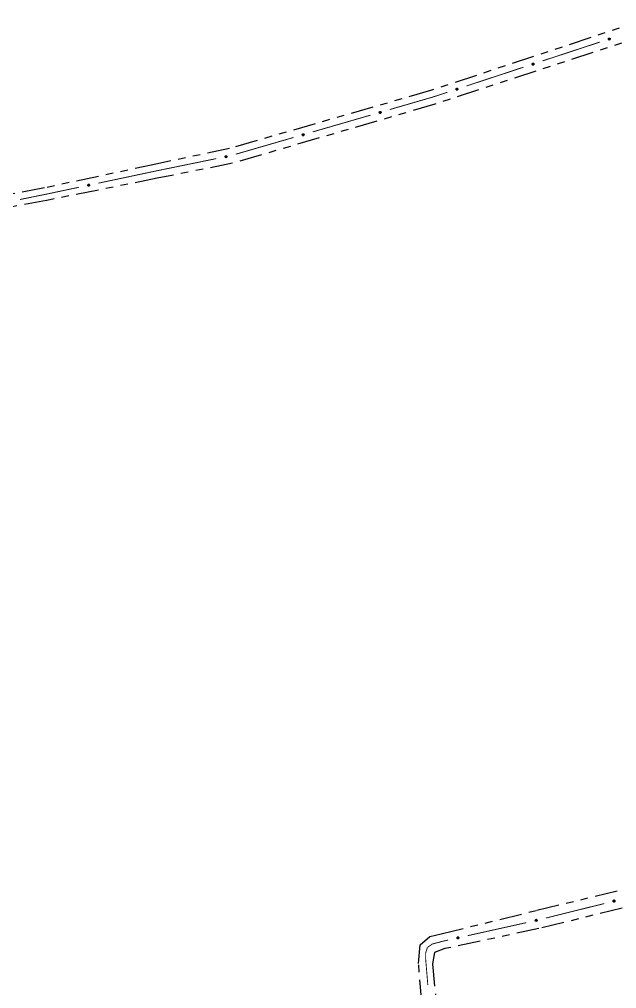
# Model space of a CAD drawing. Extents: x 209066 to 212010, y 4879784 to 4881672.
# Drawn here: x 209247.5 to 209366.6, y 4880762.4 to 4880955.9 of the extents above; entities that cross this region are included whole.
import ezdxf

# ---------------------------------------------------------------- set-up
doc = ezdxf.new("R2010")
doc.units = 0
doc.header["$LTSCALE"] = 1.5
doc.header["$MEASUREMENT"] = 0
doc.linetypes.add('TRACO_25', pattern=[8, 3, -1, 1, -1, 1, -1])
for name, color, linetype in [('SV-EIXO-ROD-ESTR', 7, 'CONTINUOUS'), ('SV-EIXO-RUA-N-PAV', 6, 'CONTINUOUS'), ('SV-EST-M-N-PAV', 20, 'CONTINUOUS'), ('SV-RUA-NAO-PAV', 7, 'CONTINUOUS')]:
    doc.layers.add(name, color=color, linetype=linetype)

msp = doc.modelspace()

# ---------------------------------------------------------------- linework, layer by layer
at = {"layer": 'SV-EIXO-ROD-ESTR'}
for points in [[(209364.987748, 4880952.006027), (209365.009152, 4880952.050004), (209365.03654, 4880952.083422), (209365.067405, 4880952.10472), (209365.099588, 4880952.116429), (209365.133861, 4880952.124699), (209365.170255, 4880952.125413), (209365.210824, 4880952.117259), (209365.255089, 4880952.096097), (209365.287479, 4880952.065791), (209365.309979, 4880952.036648), (209365.32412, 4880952.003793), (209365.331596, 4880951.970363), (209365.331088, 4880951.932535), (209365.322423, 4880951.891502), (209365.300067, 4880951.847507), (209365.272991, 4880951.814929), (209365.242596, 4880951.795112), (209365.209476, 4880951.781105), (209365.174384, 4880951.773081), (209365.138655, 4880951.772586), (209365.097358, 4880951.781385), (209365.054227, 4880951.804025), (209365.021425, 4880951.830659), (209365.001187, 4880951.860768), (209364.988131, 4880951.893686), (209364.979418, 4880951.92796), (209364.977177, 4880951.964515), (209364.987748, 4880952.006027)], [(209349.791275, 4880946.99931), (209349.812679, 4880947.043286), (209349.840067, 4880947.076705), (209349.870933, 4880947.098003), (209349.903115, 4880947.109711), (209349.937388, 4880947.117982), (209349.973783, 4880947.118696), (209350.014352, 4880947.110541), (209350.058617, 4880947.08938), (209350.091007, 4880947.059073), (209350.113506, 4880947.02993), (209350.127647, 4880946.997075), (209350.135123, 4880946.963646), (209350.134615, 4880946.925817), (209350.12595, 4880946.884785), (209350.103594, 4880946.84079), (209350.076519, 4880946.808211), (209350.046123, 4880946.788395), (209350.013003, 4880946.774387), (209349.977912, 4880946.766364), (209349.942182, 4880946.765868), (209349.900885, 4880946.774667), (209349.857754, 4880946.797308), (209349.824953, 4880946.823941), (209349.804715, 4880946.854051), (209349.791658, 4880946.886968), (209349.782946, 4880946.921243), (209349.780704, 4880946.957797), (209349.791275, 4880946.99931)], [(209334.594803, 4880941.992593), (209334.616206, 4880942.036569), (209334.643595, 4880942.069987), (209334.67446, 4880942.091285), (209334.706642, 4880942.102994), (209334.740916, 4880942.111264), (209334.77731, 4880942.111978), (209334.817879, 4880942.103824), (209334.862144, 4880942.082662), (209334.894534, 4880942.052356), (209334.917033, 4880942.023213), (209334.931175, 4880941.990358), (209334.938651, 4880941.956929), (209334.938143, 4880941.9191), (209334.929477, 4880941.878068), (209334.907121, 4880941.834072), (209334.880046, 4880941.801494), (209334.849651, 4880941.781677), (209334.816531, 4880941.76767), (209334.781439, 4880941.759646), (209334.74571, 4880941.759151), (209334.704412, 4880941.76795), (209334.661282, 4880941.790591), (209334.62848, 4880941.817224), (209334.608242, 4880941.847333), (209334.595186, 4880941.880251), (209334.586473, 4880941.914526), (209334.584232, 4880941.95108), (209334.594803, 4880941.992593)], [(209319.283419, 4880937.370207), (209319.306384, 4880937.413389), (209319.334951, 4880937.445805), (209319.36656, 4880937.465984), (209319.399141, 4880937.476533), (209319.433688, 4880937.48357), (209319.470085, 4880937.482981), (209319.510336, 4880937.473379), (209319.553815, 4880937.450646), (209319.585099, 4880937.419199), (209319.60654, 4880937.389269), (209319.619496, 4880937.355928), (209319.62577, 4880937.322253), (209319.623907, 4880937.284466), (209319.613778, 4880937.243771), (209319.589861, 4880937.200605), (209319.561637, 4880937.169017), (209319.530551, 4880937.150301), (209319.49695, 4880937.137489), (209319.461594, 4880937.130727), (209319.42587, 4880937.131511), (209319.384914, 4880937.141784), (209319.342622, 4880937.165954), (209319.310795, 4880937.193745), (209319.291648, 4880937.22456), (209319.279779, 4880937.257924), (209319.272299, 4880937.292489), (209319.271369, 4880937.3291), (209319.283419, 4880937.370207)], [(209303.917401, 4880932.910894), (209303.940366, 4880932.954075), (209303.968933, 4880932.986492), (209304.000542, 4880933.006671), (209304.033123, 4880933.017219), (209304.06767, 4880933.024257), (209304.104066, 4880933.023667), (209304.144318, 4880933.014065), (209304.187796, 4880932.991332), (209304.21908, 4880932.959885), (209304.240522, 4880932.929955), (209304.253477, 4880932.896615), (209304.259751, 4880932.862939), (209304.257889, 4880932.825153), (209304.24776, 4880932.784457), (209304.223843, 4880932.741291), (209304.195618, 4880932.709703), (209304.164533, 4880932.690988), (209304.130932, 4880932.678175), (209304.095576, 4880932.671413), (209304.059852, 4880932.672198), (209304.018896, 4880932.68247), (209303.976603, 4880932.706641), (209303.944777, 4880932.734431), (209303.92563, 4880932.765246), (209303.913761, 4880932.79861), (209303.906281, 4880932.833175), (209303.90535, 4880932.869786), (209303.917401, 4880932.910894)], [(209288.53662, 4880928.547976), (209288.562964, 4880928.589183), (209288.594032, 4880928.619211), (209288.627153, 4880928.636798), (209288.660473, 4880928.644708), (209288.695472, 4880928.64896), (209288.731705, 4880928.645462), (209288.77106, 4880928.632672), (209288.812581, 4880928.606536), (209288.841251, 4880928.572688), (209288.86023, 4880928.541139), (209288.870478, 4880928.50687), (209288.874039, 4880928.4728), (209288.869161, 4880928.435284), (209288.85581, 4880928.395528), (209288.828518, 4880928.354413), (209288.797858, 4880928.325183), (209288.765376, 4880928.309013), (209288.730858, 4880928.298928), (209288.695075, 4880928.295015), (209288.659528, 4880928.298654), (209288.619524, 4880928.312168), (209288.5793, 4880928.339643), (209288.549798, 4880928.36989), (209288.533176, 4880928.402137), (209288.524013, 4880928.436343), (209288.519321, 4880928.471396), (209288.521321, 4880928.507964), (209288.53662, 4880928.547976)], [(209261.451415, 4880922.680807), (209261.425316, 4880922.639444), (209261.394428, 4880922.609231), (209261.361412, 4880922.591447), (209261.32814, 4880922.583339), (209261.293166, 4880922.578878), (209261.256913, 4880922.58216), (209261.217483, 4880922.594715), (209261.175807, 4880922.620604), (209261.146936, 4880922.654281), (209261.127769, 4880922.685716), (209261.117317, 4880922.719924), (209261.113553, 4880922.753971), (209261.118207, 4880922.791516), (209261.131321, 4880922.83135), (209261.158368, 4880922.872628), (209261.188853, 4880922.90204), (209261.221239, 4880922.918403), (209261.255695, 4880922.928693), (209261.291455, 4880922.932819), (209261.327023, 4880922.929392), (209261.367106, 4880922.916117), (209261.407494, 4880922.888882), (209261.437176, 4880922.858811), (209261.453989, 4880922.826664), (209261.463356, 4880922.792513), (209261.468257, 4880922.757489), (209261.466475, 4880922.720909), (209261.451415, 4880922.680807)]]:
    msp.add_lwpolyline(points, close=True, dxfattribs=at)
for points in [[(209364.977177, 4880951.964515), (209365.255089, 4880952.096097)], [(209364.979418, 4880951.92796), (209365.287479, 4880952.065791)], [(209364.982834, 4880951.947583), (209365.266793, 4880952.079928)], [(209364.983824, 4880951.983826), (209365.230198, 4880952.103788)], [(209364.987029, 4880951.913049), (209365.293446, 4880952.051356)], [(209364.987748, 4880952.006027), (209365.210824, 4880952.117259)], [(209364.988131, 4880951.893686), (209365.309979, 4880952.036648)], [(209364.997262, 4880951.87763), (209365.316197, 4880952.017188)], [(209365.00038, 4880952.029508), (209365.183648, 4880952.118622)], [(209365.001187, 4880951.860768), (209365.32412, 4880952.003793)], [(209365.009152, 4880952.050004), (209365.170255, 4880952.125413)], [(209365.014843, 4880951.846069), (209365.325149, 4880951.985657)], [(209365.021425, 4880951.830659), (209365.331596, 4880951.970363)], [(209365.024682, 4880952.069121), (209365.143959, 4880952.121349)], [(209365.03654, 4880952.083422), (209365.133861, 4880952.124699)], [(209365.040201, 4880951.81707), (209365.327178, 4880951.948973)], [(209365.054227, 4880951.804025), (209365.331088, 4880951.932535)], [(209365.07896, 4880951.79536), (209365.324024, 4880951.91058)], [(209365.097358, 4880951.781385), (209365.322423, 4880951.891502)], [(209365.122492, 4880951.780968), (209365.304022, 4880951.866636)], [(209365.138655, 4880951.772586), (209365.300067, 4880951.847507)], [(209365.160443, 4880951.774795), (209365.280588, 4880951.828746)], [(209365.174384, 4880951.773081), (209365.272991, 4880951.814929)], [(209349.780704, 4880946.957797), (209350.058617, 4880947.08938)], [(209349.782946, 4880946.921243), (209350.091007, 4880947.059073)], [(209349.786362, 4880946.940866), (209350.07032, 4880947.073211)], [(209349.787351, 4880946.977109), (209350.033726, 4880947.097071)], [(209349.790556, 4880946.906331), (209350.096974, 4880947.044639)], [(209349.791275, 4880946.99931), (209350.014352, 4880947.110541)], [(209349.791658, 4880946.886968), (209350.113506, 4880947.02993)], [(209349.800789, 4880946.870912), (209350.119724, 4880947.010471)], [(209349.803907, 4880947.02279), (209349.987175, 4880947.111904)], [(209349.804715, 4880946.854051), (209350.127647, 4880946.997075)], [(209349.812679, 4880947.043286), (209349.973783, 4880947.118696)], [(209349.818371, 4880946.839351), (209350.128676, 4880946.97894)], [(209349.824953, 4880946.823941), (209350.135123, 4880946.963646)], [(209349.82821, 4880947.062404), (209349.947486, 4880947.114632)], [(209349.840067, 4880947.076705), (209349.937388, 4880947.117982)], [(209349.843728, 4880946.810352), (209350.130706, 4880946.942255)], [(209349.857754, 4880946.797308), (209350.134615, 4880946.925817)], [(209349.882488, 4880946.788642), (209350.127551, 4880946.903862)], [(209349.900885, 4880946.774667), (209350.12595, 4880946.884785)], [(209349.926019, 4880946.774251), (209350.107549, 4880946.859919)], [(209349.942182, 4880946.765868), (209350.103594, 4880946.84079)], [(209349.96397, 4880946.768078), (209350.084116, 4880946.822028)], [(209349.977912, 4880946.766364), (209350.076519, 4880946.808211)], [(209334.584232, 4880941.95108), (209334.862144, 4880942.082662)], [(209334.586473, 4880941.914526), (209334.894534, 4880942.052356)], [(209334.589889, 4880941.934149), (209334.873847, 4880942.066493)], [(209334.590878, 4880941.970391), (209334.837253, 4880942.090354)], [(209334.594084, 4880941.899614), (209334.900501, 4880942.037921)], [(209334.594803, 4880941.992593), (209334.817879, 4880942.103824)], [(209334.595186, 4880941.880251), (209334.917033, 4880942.023213)], [(209334.604316, 4880941.864195), (209334.923252, 4880942.003753)], [(209334.607435, 4880942.016073), (209334.790702, 4880942.105187)], [(209334.608242, 4880941.847333), (209334.931175, 4880941.990358)], [(209334.616206, 4880942.036569), (209334.77731, 4880942.111978)], [(209334.621898, 4880941.832634), (209334.932203, 4880941.972223)], [(209334.62848, 4880941.817224), (209334.938651, 4880941.956929)], [(209334.631737, 4880942.055687), (209334.751014, 4880942.107914)], [(209334.643595, 4880942.069987), (209334.740916, 4880942.111264)], [(209334.647256, 4880941.803635), (209334.934233, 4880941.935538)], [(209334.661282, 4880941.790591), (209334.938143, 4880941.9191)], [(209334.686015, 4880941.781925), (209334.931079, 4880941.897145)], [(209334.704412, 4880941.76795), (209334.929477, 4880941.878068)], [(209334.729547, 4880941.767534), (209334.911076, 4880941.853201)], [(209334.74571, 4880941.759151), (209334.907121, 4880941.834072)], [(209334.767497, 4880941.76136), (209334.887643, 4880941.815311)], [(209334.781439, 4880941.759646), (209334.880046, 4880941.801494)], [(209319.271369, 4880937.3291), (209319.553815, 4880937.450646)], [(209319.272299, 4880937.292489), (209319.585099, 4880937.419199)], [(209319.276416, 4880937.311977), (209319.564932, 4880937.434068)], [(209319.278703, 4880937.348161), (209319.529215, 4880937.459223)], [(209319.279371, 4880937.277314), (209319.590545, 4880937.40456)], [(209319.279779, 4880937.257924), (209319.60654, 4880937.389269)], [(209319.283419, 4880937.370207), (209319.510336, 4880937.473379)], [(209319.288329, 4880937.241551), (209319.612057, 4880937.369599)], [(209319.291648, 4880937.22456), (209319.619496, 4880937.355928)], [(209319.296884, 4880937.39322), (209319.483225, 4880937.475714)], [(209319.304769, 4880937.209381), (209319.619874, 4880937.337768)], [(209319.306384, 4880937.413389), (209319.470085, 4880937.482981)], [(209319.310795, 4880937.193745), (209319.62577, 4880937.322253)], [(209319.322589, 4880937.431938), (209319.44366, 4880937.479861)], [(209319.329072, 4880937.179493), (209319.620589, 4880937.301034)], [(209319.334951, 4880937.445805), (209319.433688, 4880937.48357)], [(209319.342622, 4880937.165954), (209319.623907, 4880937.284466)], [(209319.367029, 4880937.156408), (209319.616062, 4880937.262779)], [(209319.384914, 4880937.141784), (209319.613778, 4880937.243771)], [(209319.410018, 4880937.140467), (209319.594499, 4880937.21958)], [(209319.42587, 4880937.131511), (209319.589861, 4880937.200605)], [(209319.447723, 4880937.132939), (209319.569724, 4880937.182553)], [(209319.461594, 4880937.130727), (209319.561637, 4880937.169017)], [(209303.90535, 4880932.869786), (209304.187796, 4880932.991332)], [(209303.906281, 4880932.833175), (209304.21908, 4880932.959885)], [(209303.910398, 4880932.852663), (209304.198913, 4880932.974754)], [(209303.912684, 4880932.888847), (209304.163197, 4880932.99991)], [(209303.913353, 4880932.818), (209304.224527, 4880932.945246)], [(209303.913761, 4880932.79861), (209304.240522, 4880932.929955)], [(209303.917401, 4880932.910894), (209304.144318, 4880933.014065)], [(209303.922311, 4880932.782238), (209304.246039, 4880932.910285)], [(209303.92563, 4880932.765246), (209304.253477, 4880932.896615)], [(209303.930866, 4880932.933907), (209304.117207, 4880933.0164)], [(209303.938751, 4880932.750067), (209304.253856, 4880932.878454)], [(209303.940366, 4880932.954075), (209304.104066, 4880933.023667)], [(209303.944777, 4880932.734431), (209304.259751, 4880932.862939)], [(209303.956571, 4880932.972624), (209304.077641, 4880933.020547)], [(209303.963054, 4880932.720179), (209304.25457, 4880932.84172)], [(209303.968933, 4880932.986492), (209304.06767, 4880933.024257)], [(209303.976603, 4880932.706641), (209304.257889, 4880932.825153)], [(209304.001011, 4880932.697095), (209304.250043, 4880932.803465)], [(209304.018896, 4880932.68247), (209304.24776, 4880932.784457)], [(209304.043999, 4880932.681154), (209304.22848, 4880932.760266)], [(209304.059852, 4880932.672198), (209304.223843, 4880932.741291)], [(209304.081705, 4880932.673625), (209304.203705, 4880932.723239)], [(209304.095576, 4880932.671413), (209304.195618, 4880932.709703)], [(209288.519321, 4880928.471396), (209288.841251, 4880928.572688)], [(209288.521321, 4880928.507964), (209288.812581, 4880928.606536)], [(209288.524013, 4880928.436343), (209288.86023, 4880928.541139)], [(209288.524983, 4880928.490492), (209288.822337, 4880928.589122)], [(209288.525157, 4880928.455704), (209288.845509, 4880928.55766)], [(209288.530155, 4880928.526378), (209288.788746, 4880928.617053)], [(209288.531226, 4880928.41934), (209288.864157, 4880928.521091)], [(209288.533176, 4880928.402137), (209288.870478, 4880928.50687)], [(209288.53662, 4880928.547976), (209288.77106, 4880928.632672)], [(209288.545041, 4880928.385958), (209288.869403, 4880928.488737)], [(209288.549798, 4880928.36989), (209288.874039, 4880928.4728)], [(209288.551882, 4880928.569839), (209288.744223, 4880928.637168)], [(209288.562964, 4880928.589183), (209288.731705, 4880928.645462)], [(209288.566876, 4880928.354222), (209288.867178, 4880928.452063)], [(209288.5793, 4880928.339643), (209288.869161, 4880928.435284)], [(209288.5806, 4880928.606377), (209288.705115, 4880928.644466)], [(209288.594032, 4880928.619211), (209288.695472, 4880928.64896)], [(209288.602866, 4880928.328176), (209288.859607, 4880928.414293)], [(209288.619524, 4880928.312168), (209288.85581, 4880928.395528)], [(209288.644442, 4880928.308849), (209288.834658, 4880928.372956)], [(209288.659528, 4880928.298654), (209288.828518, 4880928.354413)], [(209288.681425, 4880928.29833), (209288.807002, 4880928.338029)], [(209288.695075, 4880928.295015), (209288.797858, 4880928.325183)], [(209261.407494, 4880922.888882), (209261.118207, 4880922.791516)], [(209261.420004, 4880922.874378), (209261.12029, 4880922.774748)], [(209261.38386, 4880922.900208), (209261.127637, 4880922.812563)], [(209261.367106, 4880922.916117), (209261.131321, 4880922.83135)], [(209261.342169, 4880922.919288), (209261.152338, 4880922.854048)], [(209261.327023, 4880922.929392), (209261.158368, 4880922.872628)], [(209261.305125, 4880922.929586), (209261.179786, 4880922.88914)], [(209261.291455, 4880922.932819), (209261.188853, 4880922.90204)], [(209261.437176, 4880922.858811), (209261.113553, 4880922.753971)], [(209261.453989, 4880922.826664), (209261.117317, 4880922.719924)], [(209261.442028, 4880922.842772), (209261.118284, 4880922.738062)], [(209261.456042, 4880922.809473), (209261.123723, 4880922.70574)], [(209261.463356, 4880922.792513), (209261.127769, 4880922.685716)], [(209261.462328, 4880922.773146), (209261.142589, 4880922.669283)], [(209261.468257, 4880922.757489), (209261.146936, 4880922.654281)], [(209261.462709, 4880922.738359), (209261.165947, 4880922.637959)], [(209261.466475, 4880922.720909), (209261.175807, 4880922.620604)], [(209261.45775, 4880922.702444), (209261.199704, 4880922.610229)], [(209261.451415, 4880922.680807), (209261.217483, 4880922.594715)], [(209261.436283, 4880922.658854), (209261.244347, 4880922.590379)], [(209261.425316, 4880922.639444), (209261.256913, 4880922.58216)], [(209261.407783, 4880922.622145), (209261.283497, 4880922.583315)], [(209261.394428, 4880922.609231), (209261.293166, 4880922.578878)]]:
    msp.add_lwpolyline(points, dxfattribs=at)
at = {"layer": 'SV-EIXO-ROD-ESTR', "const_width": 0.18}
for points in [[(209351.861745, 4880947.565558), (209363.2591, 4880951.320596)], [(209336.665273, 4880942.558841), (209348.062627, 4880946.313879)], [(209321.372839, 4880937.861948), (209330.016224, 4880940.370312)], [(209330.016224, 4880940.370312), (209330.069828, 4880940.385867)], [(209330.069828, 4880940.385867), (209332.866155, 4880941.307161)], [(209306.006821, 4880933.402634), (209317.531335, 4880936.747119)], [(209290.640802, 4880928.94332), (209302.165316, 4880932.287806)], [(209274.985277, 4880925.654738), (209286.740322, 4880928.066984)], [(209274.985277, 4880925.654738), (209263.244815, 4880923.172493)], [(209252.691026, 4880920.941143), (209247.581997, 4880919.905661)], [(209253.461096, 4880921.103956), (209252.691026, 4880920.941143)], [(209259.331327, 4880922.345078), (209253.461096, 4880921.103956)]]:
    msp.add_lwpolyline(points, dxfattribs=at)
at = {"layer": 'SV-EIXO-RUA-N-PAV'}
for points in [[(209366.262577, 4880779.80973), (209366.23796, 4880779.767468), (209366.20816, 4880779.736181), (209366.175795, 4880779.717239), (209366.142831, 4880779.707959), (209366.108037, 4880779.702262), (209366.07169, 4880779.704259), (209366.031841, 4880779.71541), (209365.989274, 4880779.739807), (209365.959229, 4880779.77244), (209365.938961, 4880779.803177), (209365.927304, 4880779.836994), (209365.922337, 4880779.870887), (209365.925659, 4880779.908573), (209365.937355, 4880779.948846), (209365.962923, 4880779.991055), (209365.992348, 4880780.021528), (209366.024134, 4880780.039028), (209366.058205, 4880780.050531), (209366.093796, 4880780.055921), (209366.129463, 4880780.053756), (209366.169991, 4880780.041907), (209366.211317, 4880780.016119), (209366.242045, 4880779.987119), (209366.259986, 4880779.955587), (209366.270556, 4880779.921789), (209366.276694, 4880779.88696), (209366.276208, 4880779.85034), (209366.262577, 4880779.80973)], [(209350.732622, 4880775.948827), (209350.706972, 4880775.907184), (209350.676411, 4880775.87664), (209350.64359, 4880775.8585), (209350.610407, 4880775.850034), (209350.575483, 4880775.845195), (209350.539197, 4880775.848086), (209350.499634, 4880775.860214), (209350.45768, 4880775.885652), (209350.428448, 4880775.919014), (209350.408942, 4880775.950241), (209350.398121, 4880775.984334), (209350.39399, 4880776.018339), (209350.398238, 4880776.055932), (209350.410921, 4880776.095905), (209350.43752, 4880776.137472), (209350.467686, 4880776.167212), (209350.499893, 4880776.183924), (209350.534237, 4880776.194585), (209350.56995, 4880776.199097), (209350.605553, 4880776.196055), (209350.645777, 4880776.183213), (209350.686456, 4880776.156416), (209350.716461, 4880776.126667), (209350.733621, 4880776.094703), (209350.743356, 4880776.060656), (209350.748635, 4880776.025687), (209350.747248, 4880775.98909), (209350.732622, 4880775.948827)], [(209335.115324, 4880772.470319), (209335.089674, 4880772.428677), (209335.059114, 4880772.398132), (209335.026292, 4880772.379993), (209334.993109, 4880772.371526), (209334.958186, 4880772.366688), (209334.921899, 4880772.369578), (209334.882336, 4880772.381707), (209334.840382, 4880772.407144), (209334.81115, 4880772.440507), (209334.791645, 4880772.471733), (209334.780824, 4880772.505826), (209334.776692, 4880772.539831), (209334.780941, 4880772.577424), (209334.793624, 4880772.617398), (209334.820223, 4880772.658965), (209334.850389, 4880772.688704), (209334.882596, 4880772.705416), (209334.916939, 4880772.716078), (209334.952653, 4880772.72059), (209334.988256, 4880772.717547), (209335.02848, 4880772.704705), (209335.069159, 4880772.677908), (209335.099164, 4880772.64816), (209335.116323, 4880772.616196), (209335.126059, 4880772.582148), (209335.131337, 4880772.547179), (209335.12995, 4880772.510582), (209335.115324, 4880772.470319)]]:
    msp.add_lwpolyline(points, close=True, dxfattribs=at)
for points in [[(209366.242045, 4880779.987119), (209365.922337, 4880779.870887)], [(209366.211317, 4880780.016119), (209365.925659, 4880779.908573)], [(209366.259986, 4880779.955587), (209365.927304, 4880779.836994)], [(209366.247462, 4880779.971261), (209365.927628, 4880779.855155)], [(209366.224333, 4880780.002067), (209365.928335, 4880779.891889)], [(209366.262646, 4880779.938479), (209365.934208, 4880779.823046)], [(209366.187297, 4880780.026602), (209365.934338, 4880779.929941)], [(209366.169991, 4880780.041907), (209365.937355, 4880779.948846)], [(209366.270556, 4880779.921789), (209365.938961, 4880779.803177)], [(209366.270214, 4880779.902397), (209365.954353, 4880779.787279)], [(209366.144957, 4880780.044193), (209365.957555, 4880779.972274)], [(209366.276694, 4880779.88696), (209365.959229, 4880779.77244)], [(209366.129463, 4880780.053756), (209365.962923, 4880779.991055)], [(209366.271827, 4880779.867646), (209365.978806, 4880779.756803)], [(209366.107571, 4880780.053174), (209365.983743, 4880780.008315)], [(209366.276208, 4880779.85034), (209365.989274, 4880779.739807)], [(209366.093796, 4880780.055921), (209365.992348, 4880780.021528)], [(209366.268143, 4880779.831577), (209366.013523, 4880779.730285)], [(209366.262577, 4880779.80973), (209366.031841, 4880779.71541)], [(209366.248232, 4880779.787255), (209366.058841, 4880779.712028)], [(209366.23796, 4880779.767468), (209366.07169, 4880779.704259)], [(209366.221049, 4880779.74956), (209366.098216, 4880779.706354)], [(209366.20816, 4880779.736181), (209366.108037, 4880779.702262)], [(209350.716461, 4880776.126667), (209350.39399, 4880776.018339)], [(209350.733621, 4880776.094703), (209350.398121, 4880775.984334)], [(209350.686456, 4880776.156416), (209350.398238, 4880776.055932)], [(209350.721487, 4880776.110682), (209350.398892, 4880776.002482)], [(209350.699123, 4880776.142047), (209350.400502, 4880776.039187)], [(209350.735859, 4880776.077536), (209350.40468, 4880775.97022)], [(209350.662702, 4880776.167486), (209350.40744, 4880776.07708)], [(209350.743356, 4880776.060656), (209350.408942, 4880775.950241)], [(209350.645777, 4880776.183213), (209350.410921, 4880776.095905)], [(209350.742537, 4880776.041278), (209350.423938, 4880775.933969)], [(209350.748635, 4880776.025687), (209350.428448, 4880775.919014)], [(209350.620808, 4880776.186114), (209350.431692, 4880776.118828)], [(209350.605553, 4880776.196055), (209350.43752, 4880776.137472)], [(209350.743294, 4880776.006498), (209350.447634, 4880775.902899)], [(209350.747248, 4880775.98909), (209350.45768, 4880775.885652)], [(209350.583654, 4880776.196012), (209350.45876, 4880776.154214)], [(209350.56995, 4880776.199097), (209350.467686, 4880776.167212)], [(209350.738723, 4880775.970531), (209350.481688, 4880775.875535)], [(209350.732622, 4880775.948827), (209350.499634, 4880775.860214)], [(209350.717728, 4880775.926712), (209350.526542, 4880775.856169)], [(209350.706972, 4880775.907184), (209350.539197, 4880775.848086)], [(209350.689626, 4880775.889697), (209350.565767, 4880775.849528)], [(209350.676411, 4880775.87664), (209350.575483, 4880775.845195)], [(209335.099164, 4880772.64816), (209334.776692, 4880772.539831)], [(209335.116323, 4880772.616196), (209334.780824, 4880772.505826)], [(209335.069159, 4880772.677908), (209334.780941, 4880772.577424)], [(209335.104189, 4880772.632174), (209334.781595, 4880772.523974)], [(209335.081825, 4880772.66354), (209334.783205, 4880772.56068)], [(209335.118561, 4880772.599028), (209334.787382, 4880772.491712)], [(209335.045404, 4880772.688979), (209334.790142, 4880772.598572)], [(209335.126059, 4880772.582148), (209334.791645, 4880772.471733)], [(209335.02848, 4880772.704705), (209334.793624, 4880772.617398)], [(209335.125239, 4880772.562771), (209334.806641, 4880772.455461)], [(209335.131337, 4880772.547179), (209334.81115, 4880772.440507)], [(209335.00351, 4880772.707607), (209334.814395, 4880772.640321)], [(209334.988256, 4880772.717547), (209334.820223, 4880772.658965)], [(209335.125996, 4880772.52799), (209334.830336, 4880772.424392)], [(209335.12995, 4880772.510582), (209334.840382, 4880772.407144)], [(209334.966356, 4880772.717505), (209334.841462, 4880772.675707)], [(209334.952653, 4880772.72059), (209334.850389, 4880772.688704)], [(209335.121426, 4880772.492023), (209334.86439, 4880772.397028)], [(209335.115324, 4880772.470319), (209334.882336, 4880772.381707)], [(209335.100431, 4880772.448204), (209334.909245, 4880772.377661)], [(209335.089674, 4880772.428677), (209334.921899, 4880772.369578)], [(209335.072328, 4880772.41119), (209334.948469, 4880772.37102)], [(209335.059114, 4880772.398132), (209334.958186, 4880772.366688)]]:
    msp.add_lwpolyline(points, dxfattribs=at)
at = {"layer": 'SV-EIXO-RUA-N-PAV', "const_width": 0.18}
for points in [[(209364.155705, 4880779.399152), (209352.510484, 4880776.502807)], [(209348.616283, 4880775.590224), (209336.90331, 4880772.981343)], [(209332.03532, 4880771.897076), (209330.08887, 4880771.384852)], [(209332.998986, 4880772.111716), (209332.03532, 4880771.897076)], [(209328.703018, 4880770.103123), (209328.524311, 4880769.537217)], [(209328.869656, 4880770.63081), (209328.703018, 4880770.103123)], [(209329.234536, 4880770.888372), (209328.869656, 4880770.63081)], [(209329.848134, 4880771.3215), (209329.234536, 4880770.888372)], [(209330.08887, 4880771.384852), (209329.848134, 4880771.3215)], [(209328.524311, 4880769.537217), (209328.524311, 4880769.130669)], [(209328.524311, 4880769.130669), (209328.524311, 4880768.328509)], [(209328.524311, 4880768.328509), (209328.955968, 4880763.148624)]]:
    msp.add_lwpolyline(points, dxfattribs=at)
at = {"layer": 'SV-EST-M-N-PAV', "linetype": 'TRACO_25'}
for points in [[(209524.138864, 4881006.144692, 11.325414), (209485.404852, 4880992.517169, 11.907153), (209451.980863, 4880980.383694, 11.927214), (209419.140642, 4880969.914497, 11.927214), (209394.758692, 4880962.332783, 12.017484), (209372.841943, 4880955.974041, 12.037543), (209329.518547, 4880941.656713, 12.037543), (209289.404489, 4880930.099007, 12.037543), (209274.987125, 4880927.023789, 12.117784)], [(209373.312167, 4880952.95254, 13.140843), (209330.328362, 4880938.913087, 12.037543), (209289.988975, 4880927.133409, 12.037543), (209274.983246, 4880924.142064, 12.117784)], [(209274.987125, 4880927.023789, 12.117784), (209252.469678, 4880922.220826, 12.117784), (209218.104414, 4880915.802422, 11.736644), (209187.988391, 4880911.88364, 11.646374), (209160.521874, 4880909.7346, 11.596224), (209143.944207, 4880906.155421, 11.576163), (209129.467024, 4880895.376949, 11.425714), (209119.859814, 4880879.158924, 11.425714), (209117.451584, 4880864.570534, 11.435743), (209118.202835, 4880851.39191, 11.275264), (209120.204827, 4880829.464181, 11.285294), (209120.196417, 4880809.235334, 11.616283), (209121.048526, 4880803.52838, 9.612537), (209121.828913, 4880798.377825, 9.803202), (209122.453223, 4880792.759039, 9.863411), (209122.921455, 4880786.984174, 10.054075), (209123.23361, 4880781.677543, 10.08418), (209123.389687, 4880775.902679, 10.094215), (209123.077533, 4880770.049776, 10.12432), (209122.850645, 4880764.638605, 10.234705), (209122.854503, 4880762.854395, 10.214635), (209122.862415, 4880759.195401, 10.214635)], [(209274.983246, 4880924.142064, 12.117784), (209252.870968, 4880919.72904, 12.117784), (209218.253139, 4880913.190116, 11.736644), (209188.395261, 4880909.24753, 11.646374), (209160.845238, 4880906.939675, 11.596224), (209145.074893, 4880903.381731, 11.576163), (209131.660484, 4880893.332944, 11.425714), (209122.525224, 4880877.947242, 11.425714), (209120.217368, 4880864.436673, 11.435743), (209120.890493, 4880852.03195, 11.275264), (209122.909866, 4880829.482281, 11.285294), (209123.294509, 4880809.144306, 11.616283), (209124.544597, 4880802.990025, 9.612537), (209125.313882, 4880798.662796, 9.803202), (209125.987007, 4880792.460435, 9.863411), (209126.31603, 4880786.092195, 10.054075), (209126.94099, 4880781.300836, 10.08418), (209126.979468, 4880775.434446, 10.094215), (209126.73267, 4880769.218279, 10.12432), (209126.31603, 4880762.34372, 10.214635)]]:
    msp.add_polyline3d(points, dxfattribs=at)
at = {"layer": 'SV-RUA-NAO-PAV', "linetype": 'TRACO_25'}
for points in [[(209327.76723, 4880759.710847, 10.325019), (209327.105347, 4880767.449492, 10.325019), (209327.432863, 4880771.161337, 10.355124), (209329.343372, 4880772.853502, 10.355124), (209331.645422, 4880773.34442, 10.214635), (209350.701843, 4880778.063609, 9.973796), (209378.536678, 4880784.762309, 9.592467), (209393.286368, 4880790.241059, 9.451978), (209390.843614, 4880820.177952, 12.238143), (209381.457676, 4880889.530853, 12.639343), (209372.332851, 4880947.644937, 12.117784), (209373.312167, 4880952.95254, 13.140843)], [(209525.318555, 4880824.038753, 7.724645), (209482.959853, 4880807.293829, 12.819883), (209460.059679, 4880801.469507, 12.759703), (209445.498876, 4880798.689718, 12.779763), (209433.717861, 4880796.042299, 9.411838), (209405.390479, 4880789.29138, 9.451978), (209379.379589, 4880781.349124, 9.592467), (209351.118392, 4880774.399649, 9.973796), (209332.345599, 4880770.397134, 10.214635), (209330.271333, 4880769.632931, 10.214635), (209329.910999, 4880767.359361, 10.224669), (209330.610777, 4880759.667225, 10.325019)]]:
    msp.add_polyline3d(points, dxfattribs=at)

doc.saveas('drawing.dxf')
